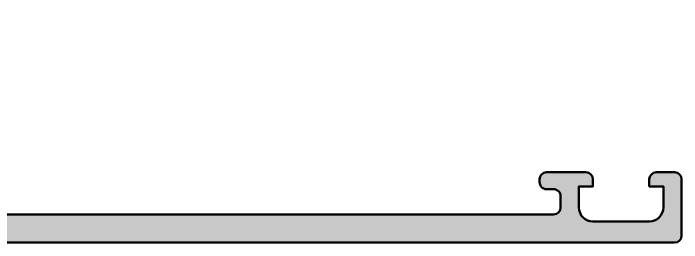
# Model space of a CAD drawing. Extents: x 0 to 95, y 0 to 90.
# Drawn here: x 47.5 to 95, y 0 to 16.3 of the extents above; entities that cross this region are included whole.
import ezdxf

# ---------------------------------------------------------------- set-up
doc = ezdxf.new("R2010")
doc.units = 0
doc.layers.add('0S-Alu contour', color=7, linetype='Continuous', lineweight=50)
doc.layers.add('0S-Alu hatch', color=252, linetype='Continuous', lineweight=25)

# ---------------------------------------------------------------- blocks, each defined once
blk = doc.blocks.new('462400__D269874C_070A_4C52_90F6_EA63322B0BDA_')
at = {"layer": '0S-Alu hatch'}
h = blk.add_hatch(color=256, dxfattribs=at)
edge = h.paths.add_edge_path()
edge.add_line((44.10000000000006, 2.000000150691644), (38.02875295001209, 2.433660654262212))
edge.add_ellipse((38.1000000011035, 3.431119355120413), major_axis=(-1.000000001103476, 0), ratio=1, start_angle=0, end_angle=85.91438316115409, ccw=False)
edge.add_line((37.10000000000003, 3.431119354686211), (37.10000000000001, 10.10000015069163))
edge.add_ellipse((37.60000000000002, 10.1000001512849), major_axis=(-0.5000000000000071, 0), ratio=1, start_angle=270.00000000000324, end_angle=360, ccw=False)
edge.add_line((37.59999999999999, 10.60000015128491), (38.5, 10.60000015069164))
edge.add_arc((38.50000000000004, 11.10000015128488), 0.4999999999999681, 269.9999999999951, 360)
edge.add_line((39.00000000000002, 11.10000015128487), (39.00000000000004, 12.50000015069217))
edge.add_ellipse((39.07883644793838, 12.76752074371907), major_axis=(-0.278895057713467, 0), ratio=1, start_angle=-1.1645892777918903, end_angle=73.58012336558551, ccw=False)
edge.add_line((38.79999900000006, 12.77318915127693), (38.79999900000004, 13.22678315068367))
edge.add_ellipse((39.07886709566102, 13.23244381072869), major_axis=(-0.2789255417664866, 0), ratio=1, start_angle=-73.57540544260519, end_angle=1.1628701894558162, ccw=False)
edge.add_line((39.00000000000003, 13.49998715127696), (39.00000000000004, 15.37999815069218))
edge.add_arc((38.70000000000004, 15.37999815128546), 0.2999999999999971, 0, 89.99999999999864)
edge.add_line((38.70000000000005, 15.67999815128546), (37.72002568095725, 15.67999815069218))
edge.add_arc((37.72002568095726, 15.37999815128546), 0.3000000000000007, 90.00000000000136, 180)
edge.add_line((37.42002568095725, 15.37999815128546), (37.42002568095725, 12.62000015069219))
edge.add_ellipse((37.30002568095751, 12.62000015128545), major_axis=(-0.1199999999997416, 0), ratio=1, start_angle=90, end_angle=180, ccw=False)
edge.add_line((37.30002568095751, 12.5000001512857), (33.00000000000004, 12.50000015069244))
edge.add_ellipse((33.00000000101284, 13.00000015170524), major_axis=(-0.5000000010127952, 0), ratio=1, start_angle=0, end_angle=89.99999988394251, ccw=False)
edge.add_line((32.50000000000004, 13.0000001512857), (32.50000000000011, 13.7000001506925))
edge.add_line((32.50000000000011, 13.7000001506925), (33.88149545762225, 16.09282047371978))
edge.add_arc((33.76188021535146, 16.16188036663723), 0.1381197846484285, 329.9999997868838, 456.0127701438565)
edge.add_arc((34.27116275502877, 11.32674742914796), 4.999999999998641, 96.0127701438393, 160.0870903140117)
edge.add_ellipse((29.10000000000005, 13.20000015128683), major_axis=(-0.5000000000010744, 0), ratio=1, start_angle=89.99999999999591, end_angle=160.0870903140072, ccw=False)
edge.add_line((29.10000000000002, 12.70000015128575), (24.9000000000002, 12.70000015069178))
edge.add_ellipse((24.90000000136294, 13.20000015232862), major_axis=(-0.50000000163684, 0), ratio=1, start_angle=19.91290974516619, end_angle=89.99999984384158, ccw=False)
edge.add_arc((19.72883724497158, 11.32674742914656), 4.999999999999348, 19.91290968599214, 83.98722985616304)
edge.add_arc((20.23811978464872, 16.1618803666364), 0.1381197846485895, 83.98722985613135, 209.9999999999535)
edge.add_line((20.11850454237775, 16.0928204743122), (21.50000000000008, 13.70000015069177))
edge.add_line((21.50000000000008, 13.70000015069177), (21.50000000000012, 13.00000015069171))
edge.add_ellipse((21.00000000000013, 13.000000151285), major_axis=(-0.4999999999999965, 0), ratio=1, start_angle=89.9999999999975, end_angle=180, ccw=False)
edge.add_line((21.00000000000011, 12.500000151285), (16.69997431904276, 12.50000015069172))
edge.add_ellipse((16.69997432005555, 12.62000015170446), major_axis=(-0.1200000010127464, 0), ratio=1, start_angle=0, end_angle=89.9999995164302, ccw=False)
edge.add_line((16.5799743190428, 12.62000015128495), (16.5799743190428, 15.37999815069167))
edge.add_arc((16.27997431904281, 15.37999815128495), 0.2999999999999936, 0, 90)
edge.add_line((16.27997431904281, 15.67999815128495), (15.30000000000001, 15.67999815069167))
edge.add_arc((15.30000000000001, 15.37999815128495), 0.2999999999999936, 90, 180)
edge.add_line((15.00000000000002, 15.37999815128495), (15.00000000000001, 13.49998715068316))
edge.add_ellipse((14.9211329057523, 13.23244381119406), major_axis=(-0.2789255403509241, 0), ratio=1, start_angle=178.8371298308155, end_angle=253.5754056595482, ccw=False)
edge.add_line((15.20000100000001, 13.22678315127643), (15.20000100000001, 12.77318915068317))
edge.add_ellipse((14.92116355347479, 12.7675207432527), major_axis=(-0.2788950562980661, 0), ratio=1, start_angle=106.4198764174524, end_angle=181.1645892575255, ccw=False)
edge.add_line((15.00000000000001, 12.50000015128495), (15.00000000000001, 12.19999999881345))
edge.add_ellipse((14.50000000000001, 12.19999999940672), major_axis=(-0.5, 0), ratio=1, start_angle=90.00000000000023, end_angle=180, ccw=False)
edge.add_line((14.50000000000001, 11.69999999940672), (0.5000000005932784, 11.69999999881345))
edge.add_arc((0.5000000000000046, 11.19999999940672), 0.5000000000000036, 89.99999993201583, 180)
edge.add_line((9e-16, 11.19999999940672), (2.4e-15, 10.19999999940672))
edge.add_arc((0.5000000000000031, 10.19999999999999), 0.5000000000000008, 180, 269.9999999999999)
edge.add_line((0.5000000000000019, 9.699999999999996), (1.500000000000001, 9.699999999406723))
edge.add_line((1.500000000000001, 9.699999999406723), (1.500000000000002, 10.49999999940673))
edge.add_line((1.500000000000002, 10.49999999940673), (2.999999999999996, 10.49999999940672))
edge.add_line((2.999999999999996, 10.49999999940672), (4.039230484541327, 9.899999999406724))
edge.add_line((4.039230484541327, 9.899999999406724), (15.9, 9.899999999406717))
edge.add_ellipse((15.90000000101278, 8.900000000419489), major_axis=(-0.9999999989872279, 0), ratio=1, start_angle=180, end_angle=270.0000000580281, ccw=False)
edge.add_line((16.9, 8.899999999999986), (16.9, 2.799999999406729))
edge.add_ellipse((15.9, 2.800000000000005), major_axis=(-1.000000000000007, 0), ratio=1, start_angle=90, end_angle=180, ccw=False)
edge.add_line((15.9, 1.799999999999999), (4.039230484541326, 1.799999999406724))
edge.add_line((4.039230484541326, 1.799999999406724), (2.999999999999999, 1.199999999406725))
edge.add_line((2.999999999999999, 1.199999999406725), (1.5, 1.199999999406725))
edge.add_line((1.5, 1.199999999406725), (1.5, 1.999999999406725))
edge.add_line((1.5, 1.999999999406725), (0.4999999999999996, 1.999999999406725))
edge.add_arc((0.4999999999999998, 1.499999999999999), 0.4999999999999999, 90.00000000000003, 180)
edge.add_line((-1e-16, 1.5), (1e-16, 0.5000000000000002))
edge.add_arc((0.5000000000000002, 0.5000000005932744), 0.5000000000000002, 180, 270.0000000679842)
edge.add_line((0.5000000005932739, 5.932741e-10), (94.50000000000004, 1.506916322e-07))
edge.add_arc((94.50000000000004, 0.5000001512848808), 0.4999999999999745, 270, 360)
edge.add_line((95.00000000000001, 0.5000001512848696), (95.00000000000003, 4.500000150691672))
edge.add_arc((94.50000000000006, 4.500000151284933), 0.4999999999999716, 0, 89.99999999999837)
edge.add_line((94.50000000000009, 5.000000151284905), (93.20000000000002, 5.00000015069163))
edge.add_arc((93.20000000000002, 4.500000151284917), 0.4999999999999867, 90, 180)
edge.add_line((92.70000000000003, 4.500000151284922), (92.70000000000003, 4.000000150691631))
edge.add_line((92.70000000000003, 4.000000150691631), (93.70000000000005, 4.000000150691631))
edge.add_line((93.70000000000005, 4.000000150691631), (93.70000000000002, 2.500000150691612))
edge.add_ellipse((92.70000000000003, 2.500000151284908), major_axis=(-1, 0), ratio=1, start_angle=89.9999999999967, end_angle=180, ccw=False)
edge.add_line((92.69999999999997, 1.500000151284901), (88.70000000000006, 1.500000150691631))
edge.add_ellipse((88.70000000101282, 2.50000015170444), major_axis=(-1.000000001012809, 0), ratio=1, start_angle=0, end_angle=89.99999994197202, ccw=False)
edge.add_line((87.70000000000003, 2.500000151284934), (87.70000000000003, 4.000000150691632))
edge.add_line((87.70000000000003, 4.000000150691632), (88.7, 4.000000150691632))
edge.add_line((88.7, 4.000000150691632), (88.7, 4.500000150691674))
edge.add_arc((88.20000000000003, 4.50000015128494), 0.4999999999999716, 0, 90)
edge.add_line((88.20000000000003, 5.000000151284911), (85.39999999999999, 5.000000150691629))
edge.add_arc((85.4, 4.500000151284888), 0.5000000000000151, 90.0000000000016, 180)
edge.add_line((84.9, 4.500000151284891), (84.9, 4.300000150691647))
edge.add_arc((85.40000000000002, 4.300000151284926), 0.5000000000000142, 180, 270.0000000000017)
edge.add_line((85.40000000000003, 3.800000151284912), (85.89999999999996, 3.80000015069163))
edge.add_ellipse((85.90000000101277, 3.300000151704375), major_axis=(-0.499999998987255, 0), ratio=1, start_angle=180, end_angle=270.0000001160592, ccw=False)
edge.add_line((86.40000000000002, 3.300000151284884), (86.40000000000005, 2.500000150691664))
edge.add_ellipse((85.9, 2.500000151284935), major_axis=(-0.5000000000000285, 0), ratio=1, start_angle=90.00000000000489, end_angle=180, ccw=False)
edge.add_line((85.90000000000006, 2.000000151284911), (44.10000000000006, 2.000000150691644))
edge = h.paths.add_edge_path()
edge.add_line((18.9, 10.90000015069164), (35.10000000000002, 10.90000015069164))
edge.add_ellipse((35.10000000000002, 10.40000015128492), major_axis=(-0.5, 0), ratio=1, start_angle=180, end_angle=270, ccw=False)
edge.add_line((35.60000000000002, 10.40000015069164), (35.60000000000002, 2.2000001512849))
edge.add_ellipse((35.10000000000002, 2.2000001512849), major_axis=(-0.5, 0), ratio=1, start_angle=90, end_angle=180, ccw=False)
edge.add_line((35.10000000000002, 1.700000150691626), (18.9, 1.7000001512849))
edge.add_ellipse((18.9, 2.2000001512849), major_axis=(-0.5, 0), ratio=1, start_angle=0, end_angle=90, ccw=False)
edge.add_line((18.4, 2.200000150691625), (18.4, 10.40000015128492))
edge.add_ellipse((18.9, 10.40000015128492), major_axis=(-0.5, 0), ratio=1, start_angle=270, end_angle=360, ccw=False)
at = {"layer": '0S-Alu contour', "color": 7}
for points in [[(16.27997431904281, 15.67999815128495), (15.30000000000001, 15.67999815069167)], [(20.11850454237775, 16.0928204743122), (21.50000000000008, 13.70000015069177), (21.50000000000012, 13.00000015069171)], [(32.50000000000004, 13.0000001512857), (32.50000000000011, 13.7000001506925), (33.88149545762225, 16.09282047371978)], [(38.70000000000005, 15.67999815128546), (37.72002568095725, 15.67999815069218)], [(15.00000000000002, 15.37999815128495), (15.00000000000001, 13.49998715068316)], [(16.5799743190428, 12.62000015128495), (16.5799743190428, 15.37999815069167)], [(37.42002568095725, 15.37999815128546), (37.42002568095725, 12.62000015069219)], [(39.00000000000003, 13.49998715127696), (39.00000000000004, 15.37999815069218)], [(15.20000100000001, 13.22678315127643), (15.20000100000001, 12.77318915068317)], [(38.79999900000006, 12.77318915127693), (38.79999900000004, 13.22678315068367)], [(15.00000000000001, 12.50000015128495), (15.00000000000001, 12.19999999881345)], [(21.00000000000011, 12.500000151285), (16.69997431904276, 12.50000015069172)], [(29.10000000000002, 12.70000015128575), (24.9000000000002, 12.70000015069178)], [(37.30002568095751, 12.5000001512857), (33.00000000000004, 12.50000015069244)], [(39.00000000000002, 11.10000015128487), (39.00000000000004, 12.50000015069217)], [(14.50000000000001, 11.69999999940672), (0.5000000005932784, 11.69999999881345)], [(9e-16, 11.19999999940672), (2.4e-15, 10.19999999940672)], [(0.5000000000000019, 9.699999999999996), (1.500000000000001, 9.699999999406723), (1.500000000000002, 10.49999999940673), (2.999999999999996, 10.49999999940672), (4.039230484541327, 9.899999999406724), (15.9, 9.899999999406717)], [(18.9, 10.90000015069164), (35.10000000000002, 10.90000015069164)], [(37.59999999999999, 10.60000015128491), (38.5, 10.60000015069164)], [(18.4, 2.200000150691625), (18.4, 10.40000015128492)], [(35.60000000000002, 10.40000015069164), (35.60000000000002, 2.2000001512849)], [(37.10000000000003, 3.431119354686211), (37.10000000000001, 10.10000015069163)], [(16.9, 8.899999999999986), (16.9, 2.799999999406729)], [(88.20000000000003, 5.000000151284911), (85.39999999999999, 5.000000150691629)], [(94.50000000000009, 5.000000151284905), (93.20000000000002, 5.00000015069163)], [(84.9, 4.500000151284891), (84.9, 4.300000150691647)], [(87.70000000000003, 2.500000151284934), (87.70000000000003, 4.000000150691632), (88.7, 4.000000150691632), (88.7, 4.500000150691674)], [(92.70000000000003, 4.500000151284922), (92.70000000000003, 4.000000150691631), (93.70000000000005, 4.000000150691631), (93.70000000000002, 2.500000150691612)], [(95.00000000000001, 0.5000001512848696), (95.00000000000003, 4.500000150691672)], [(85.40000000000003, 3.800000151284912), (85.89999999999996, 3.80000015069163)], [(86.40000000000002, 3.300000151284884), (86.40000000000005, 2.500000150691664)], [(44.10000000000006, 2.000000150691644), (38.02875295001209, 2.433660654262212)], [(15.9, 1.799999999999999), (4.039230484541326, 1.799999999406724), (2.999999999999999, 1.199999999406725), (1.5, 1.199999999406725), (1.5, 1.999999999406725), (0.4999999999999996, 1.999999999406725)], [(85.90000000000006, 2.000000151284911), (44.10000000000006, 2.000000150691644)], [(-1e-16, 1.5), (1e-16, 0.5000000000000002)], [(35.10000000000002, 1.700000150691626), (18.9, 1.7000001512849)], [(92.69999999999997, 1.500000151284901), (88.70000000000006, 1.500000150691631)], [(0.5000000005932739, 5.932741e-10), (94.50000000000004, 1.506916322e-07)]]:
    blk.add_lwpolyline(points, dxfattribs=at)
for centre, radius, start, end in [((20.23811978464872, 16.1618803666364), 0.1381197846485895, 83.98722985613135, 209.9999999999535), ((19.72883724497158, 11.32674742914656), 4.999999999999348, 19.91290968599214, 83.98722985616304), ((34.27116275502877, 11.32674742914796), 4.999999999998641, 96.0127701438393, 160.0870903140117), ((33.76188021535146, 16.16188036663723), 0.1381197846484285, 329.9999997868838, 96.01277014385654), ((15.30000000000001, 15.37999815128495), 0.2999999999999936, 90, 180), ((16.27997431904281, 15.37999815128495), 0.2999999999999936, 0, 90), ((37.72002568095726, 15.37999815128546), 0.3000000000000007, 90.00000000000136, 180), ((38.70000000000004, 15.37999815128546), 0.2999999999999971, 0, 89.99999999999864), ((0.5000000000000046, 11.19999999940672), 0.5000000000000036, 89.99999993201583, 180), ((38.50000000000004, 11.10000015128488), 0.4999999999999681, 269.9999999999951, 0), ((0.5000000000000031, 10.19999999999999), 0.5000000000000008, 180, 269.9999999999999), ((85.4, 4.500000151284888), 0.5000000000000151, 90.0000000000016, 180), ((88.20000000000003, 4.50000015128494), 0.4999999999999716, 0, 90), ((93.20000000000002, 4.500000151284917), 0.4999999999999867, 90, 180), ((94.50000000000006, 4.500000151284933), 0.4999999999999716, 0, 89.99999999999837), ((85.40000000000002, 4.300000151284926), 0.5000000000000142, 180, 270.0000000000017), ((0.4999999999999998, 1.499999999999999), 0.4999999999999999, 90.00000000000003, 180), ((0.5000000000000002, 0.5000000005932744), 0.5000000000000002, 180, 270.0000000679842), ((94.50000000000004, 0.5000001512848808), 0.4999999999999745, 270, 0)]:
    blk.add_arc(centre, radius, start, end, dxfattribs=at)
at = {"layer": '0S-Alu contour', "color": 7, "extrusion": (0, 0, -1)}
for centre, radius, start, end in [((-14.9211329057523, 13.23244381119406), 0.2789255403509241, 106.4245943404518, 181.1628701691846), ((-39.07886709566102, 13.23244381072869), 0.2789255417664866, 358.8371298105442, 73.57540544260519), ((-21.00000000000013, 13.000000151285), 0.4999999999999965, 180, 270.0000000000025), ((-24.90000000136294, 13.20000015232862), 0.50000000163684, 270.0000001561584, 340.0870902548338), ((-29.10000000000005, 13.20000015128683), 0.5000000000010744, 199.9129096859929, 270.0000000000041), ((-33.00000000101284, 13.00000015170524), 0.5000000010127952, 270.0000001160575, 0), ((-14.92116355347479, 12.7675207432527), 0.2788950562980661, 178.8354107424745, 253.5801235825476), ((-16.69997432005555, 12.62000015170446), 0.1200000010127464, 270.0000004835698, 0), ((-37.30002568095751, 12.62000015128545), 0.1199999999997416, 180, 270), ((-39.07883644793838, 12.76752074371907), 0.278895057713467, 286.4198766344145, 1.164589277791985), ((-14.50000000000001, 12.19999999940672), 0.5, 180, 269.9999999999998), ((-18.9, 10.40000015128492), 0.5, 0, 90), ((-35.10000000000002, 10.40000015128492), 0.5, 90, 180), ((-37.60000000000002, 10.1000001512849), 0.5000000000000071, 0, 89.99999999999675), ((-15.90000000101278, 8.900000000419489), 0.9999999989872279, 89.99999994197192, 180), ((-38.1000000011035, 3.431119355120413), 1.000000001103476, 274.0856168388459, 0), ((-85.90000000101277, 3.300000151704375), 0.499999998987255, 89.9999998839408, 180), ((-15.9, 2.800000000000005), 1.000000000000007, 180, 270), ((-85.9, 2.500000151284935), 0.5000000000000285, 180, 269.9999999999951), ((-88.70000000101282, 2.50000015170444), 1.000000001012809, 270.000000058028, 0), ((-92.70000000000003, 2.500000151284908), 1, 180, 270.0000000000033), ((-18.9, 2.2000001512849), 0.5, 270, 0), ((-35.10000000000002, 2.2000001512849), 0.5, 180, 270)]:
    blk.add_arc(centre, radius, start, end, dxfattribs=at)
blk = doc.blocks.new('442330__981D2EE5_7013_41B1_935E_1F04EAA4686B_')
at = {"layer": '0S-Alu contour', "color": 7}
blk.add_blockref('462400__D269874C_070A_4C52_90F6_EA63322B0BDA_', (0, 0), dxfattribs=at)

msp = doc.modelspace()

# ---------------------------------------------------------------- block references
at = {"layer": '0S-Alu contour', "color": 7}
msp.add_blockref('442330__981D2EE5_7013_41B1_935E_1F04EAA4686B_', (0, 0), dxfattribs=at)

doc.saveas('drawing.dxf')
